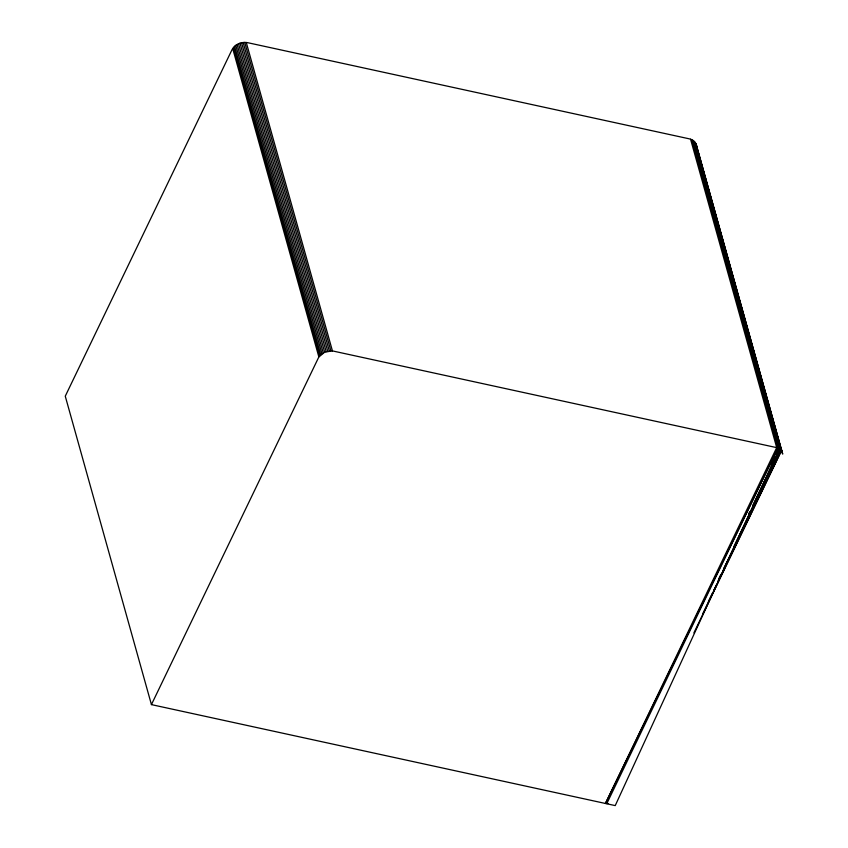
<?xml version="1.0" encoding="UTF-8"?>
<svg xmlns="http://www.w3.org/2000/svg" width="848" height="848" viewBox="0 0 848 848"><rect width="100%" height="100%" fill="white"/><g stroke="black" fill="none" stroke-linecap="round" stroke-linejoin="round"><path stroke-width="1.27" d="M696.6 148.167C697.416 143.566 693.463 139.538 689.127 138.796L247.775 42.707C241.786 41.478 234.854 44.149 232.002 49.714L65.264 396.186L151.432 704.614L615.224 805.6L779.238 448.889L693.081 140.461M151.432 704.614L318.859 356.934L324.667 352.185L332.427 350.902L776.715 447.638L781.178 450.67L782.736 454.072L696.25 144.436M608.143 803.522L605.451 803.416L776.715 447.638L690.558 139.199M606.839 803.533L777.976 447.935L691.883 139.761M771.055 465.011L775.072 456.669M776.217 454.284L778.506 449.514M748.519 514.185L749.664 511.8M752.526 505.853L780.012 448.719L694.13 141.287M733.721 546.865L780.754 449.133L781.178 450.67M717.546 581.982L721.574 573.63M722.719 571.245L781.284 449.546L695.731 143.301M708.44 601.423L712.458 593.091M713.603 590.706L716.465 584.749M719.337 578.802L725.061 566.888M729.651 557.369L780.648 451.39M702.568 614.164L781.602 449.949M693.887 632.905L781.697 450.341M718.574 579.301L720.874 574.541M723.747 568.584L781.284 449.546L782.418 452.864M605.451 803.416L777.976 447.935L778.877 448.253M779.079 448.327L779.842 448.656M696.696 146.895L781.57 450.723M695.021 142.241L781.22 451.072M246.27 42.474L332.427 350.902M244.712 42.4L330.868 350.828M243.132 42.495L329.289 350.924M241.553 42.75L327.71 351.189M240.005 43.174L326.162 351.613M238.511 43.746L324.667 352.185M237.09 44.467L323.247 352.906M235.786 45.315L321.943 353.754M234.599 46.29L320.756 354.718M233.56 47.35L319.728 355.789M232.691 48.506L318.859 356.934M781.284 449.546L781.898 451.73M780.012 448.719L780.287 449.726"/></g></svg>
